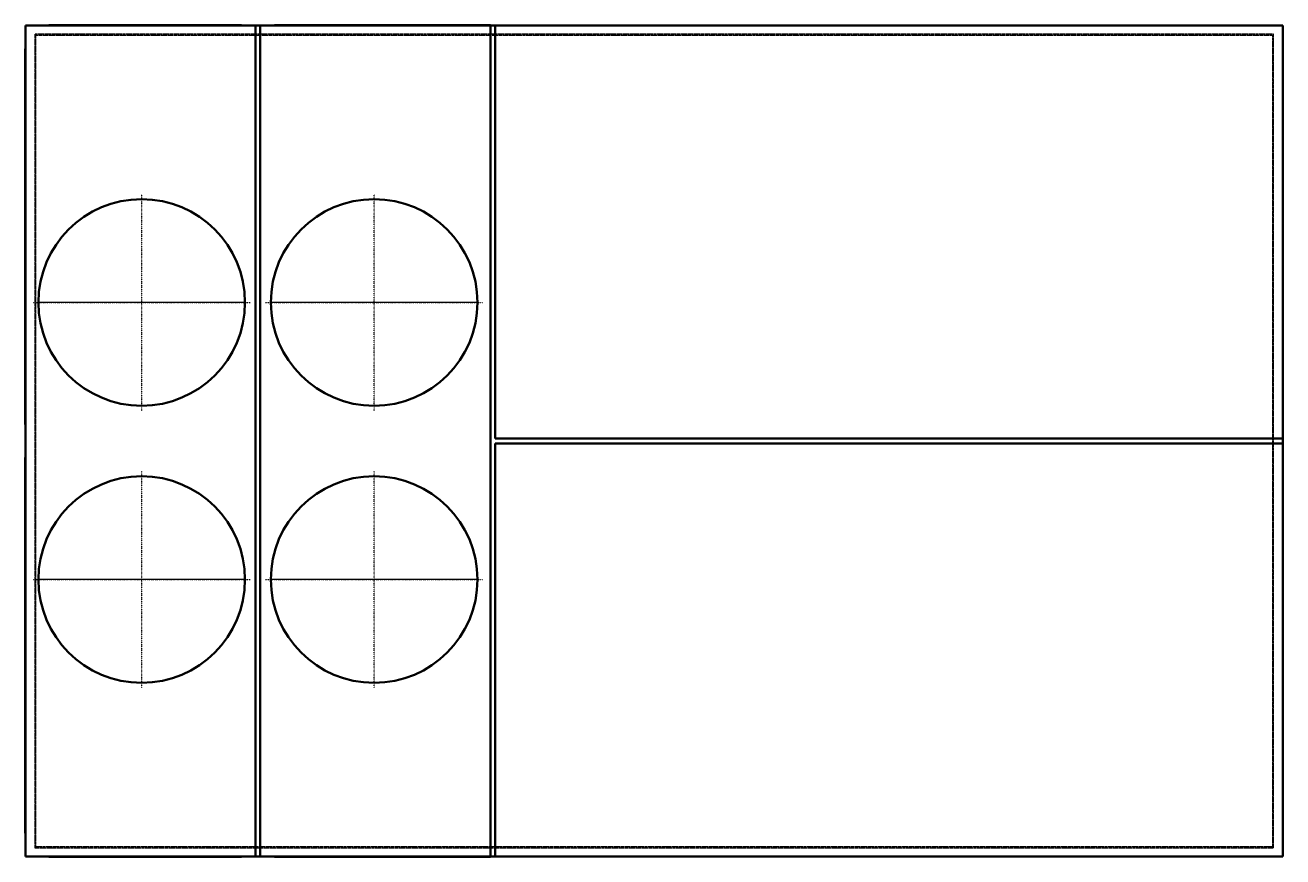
# Model space of a CAD drawing. Header units: millimetres. Extents: x -1701 to 1700, y -1125 to 1125.
import ezdxf

# ---------------------------------------------------------------- set-up
doc = ezdxf.new("R2010")
doc.units = ezdxf.units.MM
doc.linetypes.add('Center', pattern=[1.5, 0.45, -0.5, 0.05, -0.5])
doc.linetypes.add('Dashed', pattern=[2, 1, -1])
for name, color, linetype, lineweight in [('AM_0', 7, 'Continuous', 50), ('AM_4', 3, 'Continuous', 25), ('AM_7', 7, 'Center', 25), ('AM_9', 6, 'Dashed', 25)]:
    doc.layers.add(name, color=color, linetype=linetype, lineweight=lineweight)

# ---------------------------------------------------------------- blocks, each defined once
blk = doc.blocks.new('1_DSH2404D000001S_PART15_0_in_DSH2404D000001S_4')
at = {"layer": 'AM_9'}
for p, q in [((-1674.8125, 1100.1375), (-1674.8125, -1100.1375)), ((1674.8125, 1100.1375), (-1674.8125, 1100.1375)), ((-1672.463, -1097.788), (-1672.463, 1097.788)), ((-1672.463, 1097.788), (1672.463, 1097.788)), ((1672.463, 1097.788), (1672.463, -1097.788)), ((1674.8125, -1100.1375), (1674.8125, 1100.1375)), ((-1674.8125, -1100.1375), (1674.8125, -1100.1375)), ((1672.463, -1097.788), (-1672.463, -1097.788))]:
    blk.add_line(p, q, dxfattribs=at)
blk = doc.blocks.new('2_DSH2404D000001S_PART13_0_in_DSH2404D000001S_4')
at = {"layer": 'AM_0'}
for p, q in [((-1077.9125, 1123.95), (-1700.2125, 1123.95)), ((-1700.2125, 1123.95), (-1700.2125, -1123.95)), ((-442.9125, 1123.95), (-1065.2125, 1123.95)), ((1700.2125, 1123.95), (-430.2125, 1123.95)), ((1700.2125, 6.35), (1700.2125, 1123.95)), ((1700.2125, -1123.95), (1700.2125, -6.35)), ((-1700.2125, -1123.95), (-1077.9125, -1123.95)), ((-1065.2125, -1123.95), (-442.9125, -1123.95)), ((-430.2125, -1123.95), (1700.2125, -1123.95))]:
    blk.add_line(p, q, dxfattribs=at)
blk = doc.blocks.new('3_DSH2404D000001S_PART12_0_in_DSH2404D000001S_4')
at = {"layer": 'AM_0'}
for p, q in [((-1027.1125, -1124.74375), (-1027.1125, -1123.95)), ((-442.9125, -1124.74375), (-1027.1125, -1124.74375)), ((-442.9125, -1123.95), (-442.9125, -1124.74375))]:
    blk.add_line(p, q, dxfattribs=at)
blk = doc.blocks.new('4_DSH2404D000001S_PART11_0_in_DSH2404D000001S_4')
at = {"layer": 'AM_0'}
for p, q in [((-1027.1125, 1123.95), (-1027.1125, 1124.74375)), ((-1027.1125, 1124.74375), (-442.9125, 1124.74375)), ((-442.9125, 1124.74375), (-442.9125, 1123.95))]:
    blk.add_line(p, q, dxfattribs=at)
blk = doc.blocks.new('5_DSH2404D000001S_PART10_0_in_DSH2404D000001S_4')
at = {"layer": 'AM_0'}
for p, q in [((-1636.7125, -1124.74375), (-1636.7125, -1123.95)), ((-1116.0125, -1124.74375), (-1636.7125, -1124.74375)), ((-1116.0125, -1123.95), (-1116.0125, -1124.74375))]:
    blk.add_line(p, q, dxfattribs=at)
blk = doc.blocks.new('6_DSH2404D000001S_PART9_0_in_DSH2404D000001S_4')
at = {"layer": 'AM_0'}
for p, q in [((-1636.7125, 1123.95), (-1636.7125, 1124.74375)), ((-1636.7125, 1124.74375), (-1116.0125, 1124.74375)), ((-1116.0125, 1124.74375), (-1116.0125, 1123.95))]:
    blk.add_line(p, q, dxfattribs=at)
blk = doc.blocks.new('7_DSH2404D000001S_PART8_0_in_DSH2404D000001S_4')
at = {"layer": 'AM_0'}
for p, q in [((-430.2125, 1123.95), (-442.9125, 1123.95)), ((-442.9125, 1123.95), (-442.9125, -1123.95)), ((-430.2125, 6.35), (-430.2125, 1123.95)), ((1700.2125, 6.35), (-430.2125, 6.35)), ((1700.2125, -6.35), (1700.2125, 6.35)), ((-430.2125, -1123.95), (-430.2125, -6.35)), ((-430.2125, -6.35), (1700.2125, -6.35)), ((-442.9125, -1123.95), (-430.2125, -1123.95))]:
    blk.add_line(p, q, dxfattribs=at)
blk = doc.blocks.new('8_DSH2404D000001S_PART7_0_in_DSH2404D000001S_4')
at = {"layer": 'AM_0'}
for p, q in [((-1077.9125, 1123.95), (-1077.9125, -1123.95)), ((-1065.2125, 1123.95), (-1077.9125, 1123.95)), ((-1065.2125, -1123.95), (-1065.2125, 1123.95)), ((-1077.9125, -1123.95), (-1065.2125, -1123.95))]:
    blk.add_line(p, q, dxfattribs=at)
blk = doc.blocks.new('9_DSH2404D000001S_PART6_0_in_DSH2404D000001S_4')
at = {"layer": 'AM_0'}
blk.add_circle((-1385.8875, -374.65), 279.4, dxfattribs=at)
at = {"layer": 'AM_4'}
blk.add_line((-1106.4875, -374.65), (-1665.2875, -374.65), dxfattribs=at)
at = {"layer": 'AM_7'}
for p, q in [((-1385.8875, -668.02), (-1385.8875, -81.28)), ((-1679.2575, -374.65), (-1092.5175, -374.65))]:
    blk.add_line(p, q, dxfattribs=at)
blk = doc.blocks.new('10_DSH2404D000001S_PART5_0_in_DSH2404D000001S_4')
at = {"layer": 'AM_0'}
blk.add_circle((-1385.8875, 374.65), 279.4, dxfattribs=at)
at = {"layer": 'AM_4'}
blk.add_line((-1106.4875, 374.65), (-1665.2875, 374.65), dxfattribs=at)
at = {"layer": 'AM_7'}
for p, q in [((-1385.8875, 81.28), (-1385.8875, 668.02)), ((-1679.2575, 374.65), (-1092.5175, 374.65))]:
    blk.add_line(p, q, dxfattribs=at)
blk = doc.blocks.new('11_DSH2404D000001S_PART4_0_in_DSH2404D000001S_4')
at = {"layer": 'AM_0'}
blk.add_circle((-757.2375, -374.65), 279.4, dxfattribs=at)
at = {"layer": 'AM_4'}
blk.add_line((-477.8375, -374.65), (-1036.6375, -374.65), dxfattribs=at)
at = {"layer": 'AM_7'}
for p, q in [((-757.2375, -668.02), (-757.2375, -81.28)), ((-1050.6075, -374.65), (-463.8675, -374.65))]:
    blk.add_line(p, q, dxfattribs=at)
blk = doc.blocks.new('12_DSH2404D000001S_PART3_0_in_DSH2404D000001S_4')
at = {"layer": 'AM_0'}
blk.add_circle((-757.2375, 374.65), 279.4, dxfattribs=at)
at = {"layer": 'AM_4'}
blk.add_line((-477.8375, 374.65), (-1036.6375, 374.65), dxfattribs=at)
at = {"layer": 'AM_7'}
for p, q in [((-757.2375, 81.28), (-757.2375, 668.02)), ((-1050.6075, 374.65), (-463.8675, 374.65))]:
    blk.add_line(p, q, dxfattribs=at)
blk = doc.blocks.new('13_DSH2404D000001S_PART2_0_in_DSH2404D000001S_4')
at = {"layer": 'AM_0'}
for p, q in [((-1701.00625, 44.45), (-1701.00625, 1060.45)), ((-1701.00625, 1060.45), (-1700.2125, 1060.45)), ((-1700.2125, 44.45), (-1701.00625, 44.45))]:
    blk.add_line(p, q, dxfattribs=at)
blk = doc.blocks.new('14_DSH2404D000001S_PART1_0_in_DSH2404D000001S_4')
at = {"layer": 'AM_0'}
for p, q in [((-1701.00625, -1060.45), (-1701.00625, -44.45)), ((-1700.2125, -44.45), (-1701.00625, -44.45)), ((-1701.00625, -1060.45), (-1700.2125, -1060.45))]:
    blk.add_line(p, q, dxfattribs=at)

msp = doc.modelspace()

# ---------------------------------------------------------------- block references
for name in ['2_DSH2404D000001S_PART13_0_in_DSH2404D000001S_4', '6_DSH2404D000001S_PART9_0_in_DSH2404D000001S_4', '8_DSH2404D000001S_PART7_0_in_DSH2404D000001S_4', '4_DSH2404D000001S_PART11_0_in_DSH2404D000001S_4', '7_DSH2404D000001S_PART8_0_in_DSH2404D000001S_4', '1_DSH2404D000001S_PART15_0_in_DSH2404D000001S_4', '13_DSH2404D000001S_PART2_0_in_DSH2404D000001S_4', '10_DSH2404D000001S_PART5_0_in_DSH2404D000001S_4', '12_DSH2404D000001S_PART3_0_in_DSH2404D000001S_4', '14_DSH2404D000001S_PART1_0_in_DSH2404D000001S_4', '9_DSH2404D000001S_PART6_0_in_DSH2404D000001S_4', '11_DSH2404D000001S_PART4_0_in_DSH2404D000001S_4', '5_DSH2404D000001S_PART10_0_in_DSH2404D000001S_4', '3_DSH2404D000001S_PART12_0_in_DSH2404D000001S_4']:
    msp.add_blockref(name, (0, 0))

doc.saveas('drawing.dxf')
